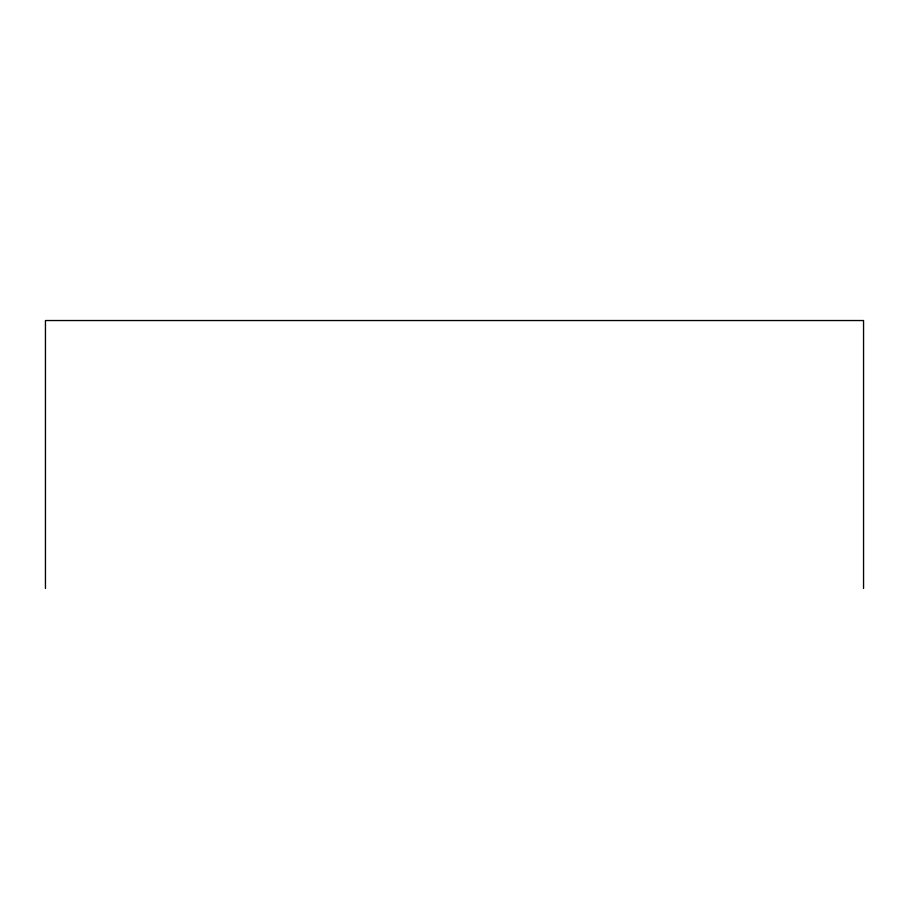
<?xml version="1.0" encoding="UTF-8"?>
<svg xmlns="http://www.w3.org/2000/svg" width="909" height="909" viewBox="0 0 909 909"><rect width="100%" height="100%" fill="white"/><g stroke="black" fill="none" stroke-linecap="round" stroke-linejoin="round"><path stroke-width="1.36" d="M863.55 588.464L863.55 320.536L45.45 320.536L45.45 588.464"/></g></svg>
